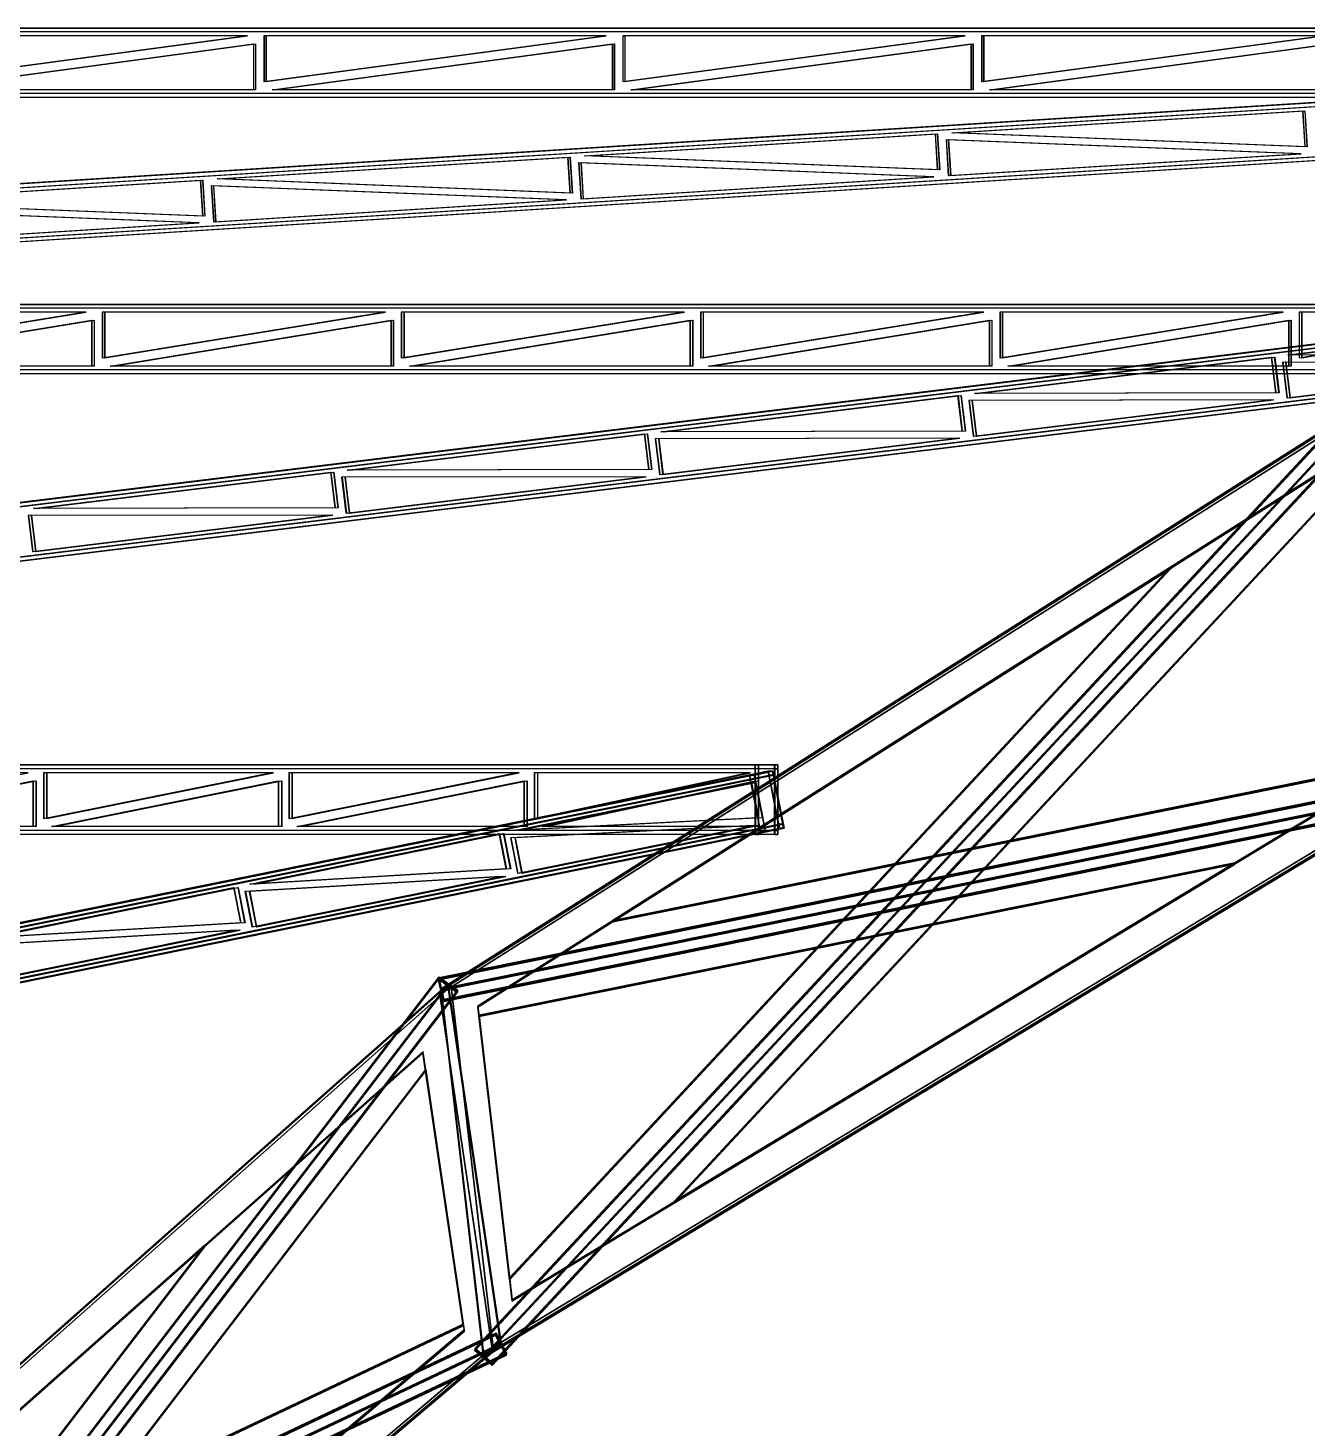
# Model space of a CAD drawing. Header units: millimetres. Extents: x -48000 to 1060615, y -2000 to 333000.
# Drawn here: x -16614 to -9979, y 32441 to 39702 of the extents above; entities that cross this region are included whole.
import ezdxf

# ---------------------------------------------------------------- set-up
doc = ezdxf.new("R2010")
doc.units = ezdxf.units.MM
doc.layers.add('D-STR-STRC', color=7, linetype='Continuous', lineweight=25)

msp = doc.modelspace()

# ---------------------------------------------------------------- linework, layer by layer
at = {"layer": 'D-STR-STRC'}
for points in [[(-27131.1, 38238.6), (-4260.15, 39671.93)], [(-27131.1, 38238.6), (-4260.15, 39671.93)], [(-27129.86, 38218.64), (-4258.9, 39651.97)], [(-27129.86, 38218.64), (-4258.9, 39651.97)], [(-27118.33, 38238.6), (-4247.37, 39671.93)], [(-27118.33, 38238.6), (-4247.37, 39671.93)], [(-27117.08, 38218.64), (-4246.13, 39651.97)], [(-27117.08, 38218.64), (-4246.13, 39651.97)], [(-4250.15, 39702.22), (-26584.55, 39702.22)], [(-4250.15, 39702.22), (-26584.55, 39702.22)], [(-4250.15, 39682.22), (-26584.55, 39682.22)], [(-4250.15, 39682.22), (-26584.55, 39682.22)], [(-4238.74, 39702.22), (-26573.15, 39702.22)], [(-4238.74, 39702.22), (-26573.15, 39702.22)], [(-4238.74, 39682.22), (-26573.15, 39682.22)], [(-4238.74, 39682.22), (-26573.15, 39682.22)], [(-27113.71, 37959.14), (-4242.76, 39392.47)], [(-27113.71, 37959.14), (-4242.76, 39392.47)], [(-27112.47, 37939.18), (-4241.52, 39372.51)], [(-27112.47, 37939.18), (-4241.52, 39372.51)], [(-27100.94, 37959.14), (-4229.99, 39392.47)], [(-27100.94, 37959.14), (-4229.99, 39392.47)], [(-27099.7, 37939.18), (-4228.74, 39372.51)], [(-27099.7, 37939.18), (-4228.74, 39372.51)], [(-4250.15, 39362.22), (-26584.55, 39362.22)], [(-4250.15, 39362.22), (-26584.55, 39362.22)], [(-4238.74, 39362.22), (-26573.15, 39362.22)], [(-4238.74, 39362.22), (-26573.15, 39362.22)], [(-4250.15, 39342.22), (-26584.55, 39342.22)], [(-4250.15, 39342.22), (-26584.55, 39342.22)], [(-4238.74, 39342.22), (-26573.15, 39342.22)], [(-4238.74, 39342.22), (-26573.15, 39342.22)], [(-8495.93, 38268.89), (-27122.44, 38268.89)], [(-8495.93, 38268.89), (-27122.44, 38268.89)], [(-8481.84, 38268.89), (-27108.35, 38268.89)], [(-8481.84, 38268.89), (-27108.35, 38268.89)], [(-28036.6, 35848.91), (-8515.84, 38237.79)], [(-28036.6, 35848.91), (-8515.84, 38237.79)], [(-28034.2, 35829.05), (-8513.45, 38217.94)], [(-28034.2, 35829.05), (-8513.45, 38217.94)], [(-28018.62, 35848.91), (-8497.86, 38237.79)], [(-28018.62, 35848.91), (-8497.86, 38237.79)], [(-28016.22, 35829.05), (-8495.46, 38217.94)], [(-28016.22, 35829.05), (-8495.46, 38217.94)], [(-8495.93, 38248.89), (-27122.44, 38248.89)], [(-8495.93, 38248.89), (-27122.44, 38248.89)], [(-8481.84, 38248.89), (-27108.35, 38248.89)], [(-8481.84, 38248.89), (-27108.35, 38248.89)], [(-28003.07, 35570.95), (-8482.31, 37959.84)], [(-28003.07, 35570.95), (-8482.31, 37959.84)], [(-28000.68, 35551.09), (-8479.92, 37939.98)], [(-28000.68, 35551.09), (-8479.92, 37939.98)], [(-27985.09, 35570.95), (-8464.33, 37959.84)], [(-27985.09, 35570.95), (-8464.33, 37959.84)], [(-27982.7, 35551.09), (-8461.94, 37939.98)], [(-27982.7, 35551.09), (-8461.94, 37939.98)], [(-8495.93, 37928.89), (-27122.44, 37928.89)], [(-8495.93, 37928.89), (-27122.44, 37928.89)], [(-8495.93, 37908.89), (-27122.44, 37908.89)], [(-8495.93, 37908.89), (-27122.44, 37908.89)], [(-8481.84, 37928.89), (-27108.35, 37928.89)], [(-8481.84, 37928.89), (-27108.35, 37928.89)], [(-8481.84, 37908.89), (-27108.35, 37908.89)], [(-8481.84, 37908.89), (-27108.35, 37908.89)], [(-14470.76, 34714.57), (-9628.92, 37779.34)], [(-9628.92, 37779.34), (-14470.76, 34714.57)], [(-14468.55, 34695.53), (-9626.86, 37760.25)], [(-9626.86, 37760.25), (-14468.55, 34695.53)], [(-14295.71, 32842.07), (-9674.76, 37810.91)], [(-9674.17, 37815.52), (-14295.13, 32846.68)], [(-14294.55, 32851.29), (-9673.59, 37820.13)], [(-9673.01, 37824.74), (-14293.96, 32855.9)], [(-14205.8, 32765.09), (-9584.84, 37733.94)], [(-9584.26, 37738.55), (-14205.21, 32769.7)], [(-14204.63, 32774.31), (-9583.68, 37743.16)], [(-9583.09, 37747.77), (-14204.05, 32778.92)], [(-12742.18, 35880), (-28018.49, 35880)], [(-12742.18, 35880), (-28018.49, 35880)], [(-12724.49, 35880), (-28000.8, 35880)], [(-12724.49, 35880), (-28000.8, 35880)], [(-12742.18, 35880), (-12841.7, 35880)], [(-12742.18, 35880), (-12841.7, 35880)], [(-12724.49, 35880), (-12824, 35880)], [(-12724.49, 35880), (-12824, 35880)], [(-29302.91, 32502.65), (-12774.65, 35847.1)], [(-29302.91, 32502.65), (-12774.65, 35847.1)], [(-29299.05, 32483.04), (-12770.79, 35827.49)], [(-29299.05, 32483.04), (-12770.79, 35827.49)], [(-29278.19, 32502.65), (-12749.93, 35847.1)], [(-29278.19, 32502.65), (-12749.93, 35847.1)], [(-29274.33, 32483.04), (-12746.07, 35827.49)], [(-29274.33, 32483.04), (-12746.07, 35827.49)], [(-12742.18, 35860), (-28018.49, 35860)], [(-12742.18, 35860), (-28018.49, 35860)], [(-12724.49, 35860), (-28000.8, 35860)], [(-12724.49, 35860), (-28000.8, 35860)], [(-14482.84, 34777.72), (-9420.12, 35797.79)], [(-12871.37, 35827.53), (-12774.65, 35847.1)], [(-12871.37, 35827.53), (-12774.65, 35847.1)], [(-12846.66, 35827.53), (-12749.93, 35847.1)], [(-12846.66, 35827.53), (-12749.93, 35847.1)], [(-9421.88, 35783.96), (-14484.59, 34763.89)], [(-14484.01, 34768.5), (-9421.29, 35788.57)], [(-9420.71, 35793.18), (-14483.42, 34773.11)], [(-14252.09, 32829.53), (-9410.11, 35753.73)], [(-9410.11, 35753.73), (-14252.09, 32829.53)], [(-14249.88, 32810.49), (-9408.05, 35734.64)], [(-9408.05, 35734.64), (-14249.88, 32810.49)], [(-9395.97, 35671.49), (-14458.68, 34651.42)], [(-14458.1, 34656.03), (-9395.38, 35676.1)], [(-9394.8, 35680.71), (-14457.51, 34660.64)], [(-14456.93, 34665.25), (-9394.21, 35685.32)], [(-29248.85, 32228.07), (-12720.59, 35572.51)], [(-29248.85, 32228.07), (-12720.59, 35572.51)], [(-29244.99, 32208.46), (-12716.73, 35552.9)], [(-29244.99, 32208.46), (-12716.73, 35552.9)], [(-29224.14, 32228.07), (-12695.88, 35572.51)], [(-29224.14, 32228.07), (-12695.88, 35572.51)], [(-29220.28, 32208.46), (-12692.02, 35552.9)], [(-29220.28, 32208.46), (-12692.02, 35552.9)], [(-12742.18, 35540), (-28018.49, 35540)], [(-12742.18, 35540), (-28018.49, 35540)], [(-12742.18, 35520), (-28018.49, 35520)], [(-12742.18, 35520), (-28018.49, 35520)], [(-12724.49, 35540), (-28000.8, 35540)], [(-12724.49, 35540), (-28000.8, 35540)], [(-12724.49, 35520), (-28000.8, 35520)], [(-12724.49, 35520), (-28000.8, 35520)], [(-12742.18, 35520), (-12841.7, 35520)], [(-12742.18, 35520), (-12841.7, 35520)], [(-12724.49, 35520), (-12824, 35520)], [(-12724.49, 35520), (-12824, 35520)], [(-12813.46, 35533.33), (-12716.73, 35552.9)], [(-12813.46, 35533.33), (-12716.73, 35552.9)], [(-12788.75, 35533.33), (-12692.02, 35552.9)], [(-12788.75, 35533.33), (-12692.02, 35552.9)], [(-14482.29, 34781.85), (-19041.17, 28830.64)], [(-19268.67, 30456.71), (-14434.93, 34740.39)], [(-14434.93, 34740.39), (-19268.67, 30456.71)], [(-19265.56, 30437.82), (-14432.14, 34721.45)], [(-14432.14, 34721.45), (-19265.56, 30437.82)], [(-19043.55, 28816.28), (-14484.67, 34767.48)], [(-14483.88, 34772.27), (-19042.76, 28821.07)], [(-19041.97, 28825.85), (-14483.09, 34777.06)], [(-18944.86, 28757.3), (-14385.98, 34708.51)], [(-14385.19, 34713.3), (-18944.07, 28762.09)], [(-14478.89, 34700.7), (-14434.84, 34739.74)], [(-14434.84, 34739.74), (-14478.89, 34700.7)], [(-14478.86, 34700.48), (-14434.8, 34739.53)], [(-14434.8, 34739.53), (-14478.86, 34700.48)], [(-14470.68, 34713.92), (-14420.56, 34745.64)], [(-14420.56, 34745.64), (-14470.68, 34713.92)], [(-14470.66, 34713.7), (-14420.53, 34745.43)], [(-14420.53, 34745.43), (-14470.66, 34713.7)], [(-18946.45, 28747.73), (-14387.57, 34698.93)], [(-14386.78, 34703.72), (-18945.66, 28752.51)], [(-14188.54, 32920.17), (-19297.15, 30500.9)], [(-19296.35, 30505.69), (-14187.75, 32924.96)], [(-14186.95, 32929.75), (-19295.56, 30510.48)], [(-19294.77, 30515.27), (-14186.16, 32934.54)], [(-18996.93, 28808.08), (-14162.86, 32894.92)], [(-14162.86, 32894.92), (-18996.93, 28808.08)], [(-19241.79, 30402.95), (-14133.18, 32822.22)], [(-14132.39, 32827.01), (-19241, 30407.74)], [(-19240.2, 30412.53), (-14131.6, 32831.79)], [(-18993.81, 28789.18), (-14160.07, 32875.98)], [(-14160.07, 32875.98), (-18993.81, 28789.18)], [(-14249.98, 32811.37), (-14199.86, 32841.64)], [(-14199.86, 32841.64), (-14249.98, 32811.37)], [(-14249.96, 32811.15), (-14199.83, 32841.42)], [(-14199.83, 32841.42), (-14249.96, 32811.15)], [(-14204.25, 32839.6), (-14160.19, 32876.85)], [(-14160.19, 32876.85), (-14204.25, 32839.6)], [(-14204.22, 32839.38), (-14160.16, 32876.63)], [(-14160.16, 32876.63), (-14204.22, 32839.38)], [(-14133.97, 32817.43), (-19242.58, 30398.16)]]:
    msp.add_lwpolyline(points, dxfattribs=at)
for points in [[(-27131.1, 38238.6), (-27112.47, 37939.18), (-4241.52, 39372.51), (-4260.15, 39671.93)], [(-27131.1, 38238.6), (-27112.47, 37939.18), (-4241.52, 39372.51), (-4260.15, 39671.93)], [(-27129.74, 38238.6), (-27111.11, 37939.18), (-4240.15, 39372.51), (-4258.78, 39671.93)], [(-27129.74, 38238.6), (-27111.11, 37939.18), (-4240.15, 39372.51), (-4258.78, 39671.93)], [(-27119.69, 38238.6), (-27101.06, 37939.18), (-4230.11, 39372.51), (-4248.73, 39671.93)], [(-27119.69, 38238.6), (-27101.06, 37939.18), (-4230.11, 39372.51), (-4248.73, 39671.93)], [(-27118.33, 38238.6), (-27099.7, 37939.18), (-4228.74, 39372.51), (-4247.37, 39671.93)], [(-27118.33, 38238.6), (-27099.7, 37939.18), (-4228.74, 39372.51), (-4247.37, 39671.93)], [(-4250.15, 39702.22), (-4250.15, 39342.22), (-26584.55, 39342.22), (-26584.55, 39702.22)], [(-4250.15, 39702.22), (-4250.15, 39342.22), (-26584.55, 39342.22), (-26584.55, 39702.22)], [(-4249.13, 39702.22), (-4249.13, 39342.22), (-26583.54, 39342.22), (-26583.54, 39702.22)], [(-4249.13, 39702.22), (-4249.13, 39342.22), (-26583.54, 39342.22), (-26583.54, 39702.22)], [(-4239.76, 39702.22), (-4239.76, 39342.22), (-26574.16, 39342.22), (-26574.16, 39702.22)], [(-4239.76, 39702.22), (-4239.76, 39342.22), (-26574.16, 39342.22), (-26574.16, 39702.22)], [(-4238.74, 39702.22), (-4238.74, 39342.22), (-26573.15, 39342.22), (-26573.15, 39702.22)], [(-4238.74, 39702.22), (-4238.74, 39342.22), (-26573.15, 39342.22), (-26573.15, 39702.22)], [(-15486.71, 39662.22), (-17251.11, 39662.22), (-17251.11, 39424.22)], [(-15486.71, 39662.22), (-17251.11, 39662.22), (-17251.11, 39424.22)], [(-15485.7, 39662.22), (-17250.09, 39662.22), (-17250.09, 39424.22)], [(-15485.7, 39662.22), (-17250.09, 39662.22), (-17250.09, 39424.22)], [(-15476.32, 39662.22), (-17240.71, 39662.22), (-17240.71, 39424.22)], [(-15476.32, 39662.22), (-17240.71, 39662.22), (-17240.71, 39424.22)], [(-15475.3, 39662.22), (-17239.7, 39662.22), (-17239.7, 39424.22)], [(-15475.3, 39662.22), (-17239.7, 39662.22), (-17239.7, 39424.22)], [(-13625.51, 39662.22), (-15389.91, 39662.22), (-15389.91, 39424.22)], [(-13625.51, 39662.22), (-15389.91, 39662.22), (-15389.91, 39424.22)], [(-13624.5, 39662.22), (-15388.89, 39662.22), (-15388.89, 39424.22)], [(-13624.5, 39662.22), (-15388.89, 39662.22), (-15388.89, 39424.22)], [(-13615.12, 39662.22), (-15379.51, 39662.22), (-15379.51, 39424.22)], [(-13615.12, 39662.22), (-15379.51, 39662.22), (-15379.51, 39424.22)], [(-13614.1, 39662.22), (-15378.5, 39662.22), (-15378.5, 39424.22)], [(-13614.1, 39662.22), (-15378.5, 39662.22), (-15378.5, 39424.22)], [(-11764.31, 39662.22), (-13528.7, 39662.22), (-13528.7, 39424.22)], [(-11764.31, 39662.22), (-13528.7, 39662.22), (-13528.7, 39424.22)], [(-11763.3, 39662.22), (-13527.69, 39662.22), (-13527.69, 39424.22)], [(-11763.3, 39662.22), (-13527.69, 39662.22), (-13527.69, 39424.22)], [(-11753.92, 39662.22), (-13518.31, 39662.22), (-13518.31, 39424.22)], [(-11753.92, 39662.22), (-13518.31, 39662.22), (-13518.31, 39424.22)], [(-11752.9, 39662.22), (-13517.3, 39662.22), (-13517.3, 39424.22)], [(-11752.9, 39662.22), (-13517.3, 39662.22), (-13517.3, 39424.22)], [(-9903.11, 39662.22), (-11667.5, 39662.22), (-11667.5, 39424.22)], [(-9903.11, 39662.22), (-11667.5, 39662.22), (-11667.5, 39424.22)], [(-9902.1, 39662.22), (-11666.49, 39662.22), (-11666.49, 39424.22)], [(-9902.1, 39662.22), (-11666.49, 39662.22), (-11666.49, 39424.22)], [(-9892.72, 39662.22), (-11657.11, 39662.22), (-11657.11, 39424.22)], [(-9892.72, 39662.22), (-11657.11, 39662.22), (-11657.11, 39424.22)], [(-9891.7, 39662.22), (-11656.1, 39662.22), (-11656.1, 39424.22)], [(-9891.7, 39662.22), (-11656.1, 39662.22), (-11656.1, 39424.22)], [(-15444.79, 39620.22), (-15444.79, 39382.22), (-17209.19, 39382.22)], [(-15444.79, 39620.22), (-15444.79, 39382.22), (-17209.19, 39382.22)], [(-15443.78, 39620.22), (-15443.78, 39382.22), (-17208.18, 39382.22)], [(-15443.78, 39620.22), (-15443.78, 39382.22), (-17208.18, 39382.22)], [(-15434.4, 39620.22), (-15434.4, 39382.22), (-17198.8, 39382.22)], [(-15434.4, 39620.22), (-15434.4, 39382.22), (-17198.8, 39382.22)], [(-15433.39, 39620.22), (-15433.39, 39382.22), (-17197.78, 39382.22)], [(-15433.39, 39620.22), (-15433.39, 39382.22), (-17197.78, 39382.22)], [(-13583.59, 39620.22), (-13583.59, 39382.22), (-15347.99, 39382.22)], [(-13583.59, 39620.22), (-13583.59, 39382.22), (-15347.99, 39382.22)], [(-13582.58, 39620.22), (-13582.58, 39382.22), (-15346.98, 39382.22)], [(-13582.58, 39620.22), (-13582.58, 39382.22), (-15346.98, 39382.22)], [(-13573.2, 39620.22), (-13573.2, 39382.22), (-15337.6, 39382.22)], [(-13573.2, 39620.22), (-13573.2, 39382.22), (-15337.6, 39382.22)], [(-13572.19, 39620.22), (-13572.19, 39382.22), (-15336.58, 39382.22)], [(-13572.19, 39620.22), (-13572.19, 39382.22), (-15336.58, 39382.22)], [(-11722.39, 39620.22), (-11722.39, 39382.22), (-13486.79, 39382.22)], [(-11722.39, 39620.22), (-11722.39, 39382.22), (-13486.79, 39382.22)], [(-11721.38, 39620.22), (-11721.38, 39382.22), (-13485.78, 39382.22)], [(-11721.38, 39620.22), (-11721.38, 39382.22), (-13485.78, 39382.22)], [(-11712, 39620.22), (-11712, 39382.22), (-13476.4, 39382.22)], [(-11712, 39620.22), (-11712, 39382.22), (-13476.4, 39382.22)], [(-11710.99, 39620.22), (-11710.99, 39382.22), (-13475.38, 39382.22)], [(-11710.99, 39620.22), (-11710.99, 39382.22), (-13475.38, 39382.22)], [(-9861.19, 39620.22), (-9861.19, 39382.22), (-11625.59, 39382.22)], [(-9861.19, 39620.22), (-9861.19, 39382.22), (-11625.59, 39382.22)], [(-9860.18, 39620.22), (-9860.18, 39382.22), (-11624.58, 39382.22)], [(-9860.18, 39620.22), (-9860.18, 39382.22), (-11624.58, 39382.22)], [(-9850.8, 39620.22), (-9850.8, 39382.22), (-11615.2, 39382.22)], [(-9850.8, 39620.22), (-9850.8, 39382.22), (-11615.2, 39382.22)], [(-9849.79, 39620.22), (-9849.79, 39382.22), (-11614.18, 39382.22)], [(-9849.79, 39620.22), (-9849.79, 39382.22), (-11614.18, 39382.22)], [(-11821.15, 39158), (-10002.75, 39271.96), (-9991.14, 39085.32)], [(-11821.15, 39158), (-10002.75, 39271.96), (-9991.14, 39085.32)], [(-11819.79, 39158), (-10001.38, 39271.96), (-9989.77, 39085.32)], [(-11819.79, 39158), (-10001.38, 39271.96), (-9989.77, 39085.32)], [(-11809.74, 39158), (-9991.34, 39271.96), (-9979.72, 39085.32)], [(-11809.74, 39158), (-9991.34, 39271.96), (-9979.72, 39085.32)], [(-11808.38, 39158), (-9989.97, 39271.96), (-9978.36, 39085.32)], [(-11808.38, 39158), (-9989.97, 39271.96), (-9978.36, 39085.32)], [(-13727.06, 39038.56), (-11908.66, 39152.52), (-11897.05, 38965.88)], [(-13727.06, 39038.56), (-11908.66, 39152.52), (-11897.05, 38965.88)], [(-13725.7, 39038.56), (-11907.3, 39152.52), (-11895.69, 38965.88)], [(-13725.7, 39038.56), (-11907.3, 39152.52), (-11895.69, 38965.88)], [(-13715.65, 39038.56), (-11897.25, 39152.52), (-11885.64, 38965.88)], [(-13715.65, 39038.56), (-11897.25, 39152.52), (-11885.64, 38965.88)], [(-13714.29, 39038.56), (-11895.89, 39152.52), (-11884.27, 38965.88)], [(-13714.29, 39038.56), (-11895.89, 39152.52), (-11884.27, 38965.88)], [(-11851.92, 39123.01), (-11840.31, 38936.37), (-10021.9, 39050.33)], [(-11851.92, 39123.01), (-11840.31, 38936.37), (-10021.9, 39050.33)], [(-11850.55, 39123.01), (-11838.94, 38936.37), (-10020.54, 39050.33)], [(-11850.55, 39123.01), (-11838.94, 38936.37), (-10020.54, 39050.33)], [(-11840.51, 39123.01), (-11828.89, 38936.37), (-10010.49, 39050.33)], [(-11840.51, 39123.01), (-11828.89, 38936.37), (-10010.49, 39050.33)], [(-11839.14, 39123.01), (-11827.53, 38936.37), (-10009.13, 39050.33)], [(-11839.14, 39123.01), (-11827.53, 38936.37), (-10009.13, 39050.33)], [(-15632.98, 38919.11), (-13814.57, 39033.07), (-13802.96, 38846.44)], [(-15632.98, 38919.11), (-13814.57, 39033.07), (-13802.96, 38846.44)], [(-15631.61, 38919.11), (-13813.21, 39033.07), (-13801.6, 38846.44)], [(-15631.61, 38919.11), (-13813.21, 39033.07), (-13801.6, 38846.44)], [(-15621.56, 38919.11), (-13803.16, 39033.07), (-13791.55, 38846.44)], [(-15621.56, 38919.11), (-13803.16, 39033.07), (-13791.55, 38846.44)], [(-15620.2, 38919.11), (-13801.8, 39033.07), (-13790.19, 38846.44)], [(-15620.2, 38919.11), (-13801.8, 39033.07), (-13790.19, 38846.44)], [(-13757.83, 39003.56), (-13746.22, 38816.93), (-11927.82, 38930.89)], [(-13757.83, 39003.56), (-13746.22, 38816.93), (-11927.82, 38930.89)], [(-13756.47, 39003.56), (-13744.86, 38816.93), (-11926.45, 38930.89)], [(-13756.47, 39003.56), (-13744.86, 38816.93), (-11926.45, 38930.89)], [(-13746.42, 39003.56), (-13734.81, 38816.93), (-11916.4, 38930.89)], [(-13746.42, 39003.56), (-13734.81, 38816.93), (-11916.4, 38930.89)], [(-13745.06, 39003.56), (-13733.44, 38816.93), (-11915.04, 38930.89)], [(-13745.06, 39003.56), (-13733.44, 38816.93), (-11915.04, 38930.89)], [(-17538.89, 38799.67), (-15720.49, 38913.63), (-15708.87, 38726.99)], [(-17538.89, 38799.67), (-15720.49, 38913.63), (-15708.87, 38726.99)], [(-17537.53, 38799.67), (-15719.12, 38913.63), (-15707.51, 38726.99)], [(-17537.53, 38799.67), (-15719.12, 38913.63), (-15707.51, 38726.99)], [(-17527.48, 38799.67), (-15709.07, 38913.63), (-15697.46, 38726.99)], [(-17527.48, 38799.67), (-15709.07, 38913.63), (-15697.46, 38726.99)], [(-17526.12, 38799.67), (-15707.71, 38913.63), (-15696.1, 38726.99)], [(-17526.12, 38799.67), (-15707.71, 38913.63), (-15696.1, 38726.99)], [(-15663.74, 38884.12), (-15652.13, 38697.48), (-13833.73, 38811.44)], [(-15663.74, 38884.12), (-15652.13, 38697.48), (-13833.73, 38811.44)], [(-15662.38, 38884.12), (-15650.77, 38697.48), (-13832.37, 38811.44)], [(-15662.38, 38884.12), (-15650.77, 38697.48), (-13832.37, 38811.44)], [(-15652.33, 38884.12), (-15640.72, 38697.48), (-13822.32, 38811.44)], [(-15652.33, 38884.12), (-15640.72, 38697.48), (-13822.32, 38811.44)], [(-15650.97, 38884.12), (-15639.36, 38697.48), (-13820.95, 38811.44)], [(-15650.97, 38884.12), (-15639.36, 38697.48), (-13820.95, 38811.44)], [(-17569.66, 38764.68), (-17558.04, 38578.04), (-15739.64, 38692)], [(-17569.66, 38764.68), (-17558.04, 38578.04), (-15739.64, 38692)], [(-17568.29, 38764.68), (-17556.68, 38578.04), (-15738.28, 38692)], [(-17568.29, 38764.68), (-17556.68, 38578.04), (-15738.28, 38692)], [(-17558.24, 38764.68), (-17546.63, 38578.04), (-15728.23, 38692)], [(-17558.24, 38764.68), (-17546.63, 38578.04), (-15728.23, 38692)], [(-17556.88, 38764.68), (-17545.27, 38578.04), (-15726.87, 38692)], [(-17556.88, 38764.68), (-17545.27, 38578.04), (-15726.87, 38692)], [(-8495.93, 38268.89), (-8495.93, 37908.89), (-27122.44, 37908.89), (-27122.44, 38268.89)], [(-8495.93, 38268.89), (-8495.93, 37908.89), (-27122.44, 37908.89), (-27122.44, 38268.89)], [(-8494.68, 38268.89), (-8494.68, 37908.89), (-27121.19, 37908.89), (-27121.19, 38268.89)], [(-8494.68, 38268.89), (-8494.68, 37908.89), (-27121.19, 37908.89), (-27121.19, 38268.89)], [(-8483.1, 38268.89), (-8483.1, 37908.89), (-27109.61, 37908.89), (-27109.61, 38268.89)], [(-8483.1, 38268.89), (-8483.1, 37908.89), (-27109.61, 37908.89), (-27109.61, 38268.89)], [(-8481.84, 38268.89), (-8481.84, 37908.89), (-27108.35, 37908.89), (-27108.35, 38268.89)], [(-8481.84, 38268.89), (-8481.84, 37908.89), (-27108.35, 37908.89), (-27108.35, 38268.89)], [(-28036.6, 35848.91), (-28000.68, 35551.09), (-8479.92, 37939.98), (-8515.84, 38237.79)], [(-28036.6, 35848.91), (-28000.68, 35551.09), (-8479.92, 37939.98), (-8515.84, 38237.79)], [(-28034.68, 35848.91), (-27998.76, 35551.09), (-8478, 37939.98), (-8513.92, 38237.79)], [(-28034.68, 35848.91), (-27998.76, 35551.09), (-8478, 37939.98), (-8513.92, 38237.79)], [(-28020.53, 35848.91), (-27984.61, 35551.09), (-8463.86, 37939.98), (-8499.78, 38237.79)], [(-28020.53, 35848.91), (-27984.61, 35551.09), (-8463.86, 37939.98), (-8499.78, 38237.79)], [(-28018.62, 35848.91), (-27982.7, 35551.09), (-8461.94, 37939.98), (-8497.86, 38237.79)], [(-28018.62, 35848.91), (-27982.7, 35551.09), (-8461.94, 37939.98), (-8497.86, 38237.79)], [(-16326.27, 38228.89), (-17781.77, 38228.89), (-17781.77, 37990.89)], [(-16326.27, 38228.89), (-17781.77, 38228.89), (-17781.77, 37990.89)], [(-16325.01, 38228.89), (-17780.52, 38228.89), (-17780.52, 37990.89)], [(-16325.01, 38228.89), (-17780.52, 38228.89), (-17780.52, 37990.89)], [(-16313.43, 38228.89), (-17768.93, 38228.89), (-17768.93, 37990.89)], [(-16313.43, 38228.89), (-17768.93, 38228.89), (-17768.93, 37990.89)], [(-16312.18, 38228.89), (-17767.68, 38228.89), (-17767.68, 37990.89)], [(-16312.18, 38228.89), (-17767.68, 38228.89), (-17767.68, 37990.89)], [(-14774.06, 38228.89), (-16229.56, 38228.89), (-16229.56, 37990.89)], [(-14774.06, 38228.89), (-16229.56, 38228.89), (-16229.56, 37990.89)], [(-14772.81, 38228.89), (-16228.31, 38228.89), (-16228.31, 37990.89)], [(-14772.81, 38228.89), (-16228.31, 38228.89), (-16228.31, 37990.89)], [(-14761.22, 38228.89), (-16216.73, 38228.89), (-16216.73, 37990.89)], [(-14761.22, 38228.89), (-16216.73, 38228.89), (-16216.73, 37990.89)], [(-14759.97, 38228.89), (-16215.47, 38228.89), (-16215.47, 37990.89)], [(-14759.97, 38228.89), (-16215.47, 38228.89), (-16215.47, 37990.89)], [(-13221.85, 38228.89), (-14677.36, 38228.89), (-14677.36, 37990.89)], [(-13221.85, 38228.89), (-14677.36, 38228.89), (-14677.36, 37990.89)], [(-13220.6, 38228.89), (-14676.1, 38228.89), (-14676.1, 37990.89)], [(-13220.6, 38228.89), (-14676.1, 38228.89), (-14676.1, 37990.89)], [(-13209.01, 38228.89), (-14664.52, 38228.89), (-14664.52, 37990.89)], [(-13209.01, 38228.89), (-14664.52, 38228.89), (-14664.52, 37990.89)], [(-13207.76, 38228.89), (-14663.26, 38228.89), (-14663.26, 37990.89)], [(-13207.76, 38228.89), (-14663.26, 38228.89), (-14663.26, 37990.89)], [(-11669.64, 38228.89), (-13125.15, 38228.89), (-13125.15, 37990.89)], [(-11669.64, 38228.89), (-13125.15, 38228.89), (-13125.15, 37990.89)], [(-11668.39, 38228.89), (-13123.89, 38228.89), (-13123.89, 37990.89)], [(-11668.39, 38228.89), (-13123.89, 38228.89), (-13123.89, 37990.89)], [(-11656.8, 38228.89), (-13112.31, 38228.89), (-13112.31, 37990.89)], [(-11656.8, 38228.89), (-13112.31, 38228.89), (-13112.31, 37990.89)], [(-11655.55, 38228.89), (-13111.05, 38228.89), (-13111.05, 37990.89)], [(-11655.55, 38228.89), (-13111.05, 38228.89), (-13111.05, 37990.89)], [(-10117.43, 38228.89), (-11572.94, 38228.89), (-11572.94, 37990.89)], [(-10117.43, 38228.89), (-11572.94, 38228.89), (-11572.94, 37990.89)], [(-10116.18, 38228.89), (-11571.68, 38228.89), (-11571.68, 37990.89)], [(-10116.18, 38228.89), (-11571.68, 38228.89), (-11571.68, 37990.89)], [(-10104.59, 38228.89), (-11560.1, 38228.89), (-11560.1, 37990.89)], [(-10104.59, 38228.89), (-11560.1, 38228.89), (-11560.1, 37990.89)], [(-10103.34, 38228.89), (-11558.85, 38228.89), (-11558.85, 37990.89)], [(-10103.34, 38228.89), (-11558.85, 38228.89), (-11558.85, 37990.89)], [(-8637.5, 38228.89), (-10020.73, 38228.89), (-10020.73, 37990.89)], [(-8637.5, 38228.89), (-10020.73, 38228.89), (-10020.73, 37990.89)], [(-8636.25, 38228.89), (-10019.48, 38228.89), (-10019.48, 37990.89)], [(-8636.25, 38228.89), (-10019.48, 38228.89), (-10019.48, 37990.89)], [(-8624.66, 38228.89), (-10007.89, 38228.89), (-10007.89, 37990.89)], [(-8624.66, 38228.89), (-10007.89, 38228.89), (-10007.89, 37990.89)], [(-8623.41, 38228.89), (-10006.64, 38228.89), (-10006.64, 37990.89)], [(-8623.41, 38228.89), (-10006.64, 38228.89), (-10006.64, 37990.89)], [(-16284.4, 38186.89), (-16284.4, 37948.89), (-17739.9, 37948.89)], [(-16284.4, 38186.89), (-16284.4, 37948.89), (-17739.9, 37948.89)], [(-16283.14, 38186.89), (-16283.14, 37948.89), (-17738.65, 37948.89)], [(-16283.14, 38186.89), (-16283.14, 37948.89), (-17738.65, 37948.89)], [(-16271.56, 38186.89), (-16271.56, 37948.89), (-17727.06, 37948.89)], [(-16271.56, 38186.89), (-16271.56, 37948.89), (-17727.06, 37948.89)], [(-16270.3, 38186.89), (-16270.3, 37948.89), (-17725.81, 37948.89)], [(-16270.3, 38186.89), (-16270.3, 37948.89), (-17725.81, 37948.89)], [(-14732.19, 38186.89), (-14732.19, 37948.89), (-16187.69, 37948.89)], [(-14732.19, 38186.89), (-14732.19, 37948.89), (-16187.69, 37948.89)], [(-14730.93, 38186.89), (-14730.93, 37948.89), (-16186.44, 37948.89)], [(-14730.93, 38186.89), (-14730.93, 37948.89), (-16186.44, 37948.89)], [(-14719.35, 38186.89), (-14719.35, 37948.89), (-16174.85, 37948.89)], [(-14719.35, 38186.89), (-14719.35, 37948.89), (-16174.85, 37948.89)], [(-14718.1, 38186.89), (-14718.1, 37948.89), (-16173.6, 37948.89)], [(-14718.1, 38186.89), (-14718.1, 37948.89), (-16173.6, 37948.89)], [(-13179.98, 38186.89), (-13179.98, 37948.89), (-14635.48, 37948.89)], [(-13179.98, 38186.89), (-13179.98, 37948.89), (-14635.48, 37948.89)], [(-13178.73, 38186.89), (-13178.73, 37948.89), (-14634.23, 37948.89)], [(-13178.73, 38186.89), (-13178.73, 37948.89), (-14634.23, 37948.89)], [(-13167.14, 38186.89), (-13167.14, 37948.89), (-14622.65, 37948.89)], [(-13167.14, 38186.89), (-13167.14, 37948.89), (-14622.65, 37948.89)], [(-13165.89, 38186.89), (-13165.89, 37948.89), (-14621.39, 37948.89)], [(-13165.89, 38186.89), (-13165.89, 37948.89), (-14621.39, 37948.89)], [(-11627.77, 38186.89), (-11627.77, 37948.89), (-13083.28, 37948.89)], [(-11627.77, 38186.89), (-11627.77, 37948.89), (-13083.28, 37948.89)], [(-11626.52, 38186.89), (-11626.52, 37948.89), (-13082.02, 37948.89)], [(-11626.52, 38186.89), (-11626.52, 37948.89), (-13082.02, 37948.89)], [(-11614.93, 38186.89), (-11614.93, 37948.89), (-13070.44, 37948.89)], [(-11614.93, 38186.89), (-11614.93, 37948.89), (-13070.44, 37948.89)], [(-11613.68, 38186.89), (-11613.68, 37948.89), (-13069.18, 37948.89)], [(-11613.68, 38186.89), (-11613.68, 37948.89), (-13069.18, 37948.89)], [(-10075.56, 38186.89), (-10075.56, 37948.89), (-11531.07, 37948.89)], [(-10075.56, 38186.89), (-10075.56, 37948.89), (-11531.07, 37948.89)], [(-10074.31, 38186.89), (-10074.31, 37948.89), (-11529.81, 37948.89)], [(-10074.31, 38186.89), (-10074.31, 37948.89), (-11529.81, 37948.89)], [(-10062.72, 38186.89), (-10062.72, 37948.89), (-11518.23, 37948.89)], [(-10062.72, 38186.89), (-10062.72, 37948.89), (-11518.23, 37948.89)], [(-10061.47, 38186.89), (-10061.47, 37948.89), (-11516.97, 37948.89)], [(-10061.47, 38186.89), (-10061.47, 37948.89), (-11516.97, 37948.89)], [(-10078.15, 38006.31), (-8609.6, 38186.03), (-8587.21, 38000.39)], [(-10078.15, 38006.31), (-8609.6, 38186.03), (-8587.21, 38000.39)], [(-10076.24, 38006.31), (-8607.69, 38186.03), (-8585.3, 38000.39)], [(-10076.24, 38006.31), (-8607.69, 38186.03), (-8585.3, 38000.39)], [(-10062.09, 38006.31), (-8593.54, 38186.03), (-8571.15, 38000.39)], [(-10062.09, 38006.31), (-8593.54, 38186.03), (-8571.15, 38000.39)], [(-10060.17, 38006.31), (-8591.62, 38186.03), (-8569.23, 38000.39)], [(-10060.17, 38006.31), (-8591.62, 38186.03), (-8569.23, 38000.39)], [(-11704.88, 37807.23), (-10164.88, 37995.7), (-10142.49, 37810.06)], [(-11704.88, 37807.23), (-10164.88, 37995.7), (-10142.49, 37810.06)], [(-11702.97, 37807.23), (-10162.96, 37995.7), (-10140.57, 37810.06)], [(-11702.97, 37807.23), (-10162.96, 37995.7), (-10140.57, 37810.06)], [(-11688.82, 37807.23), (-10148.82, 37995.7), (-10126.43, 37810.06)], [(-11688.82, 37807.23), (-10148.82, 37995.7), (-10126.43, 37810.06)], [(-11686.9, 37807.23), (-10146.9, 37995.7), (-10124.51, 37810.06)], [(-11686.9, 37807.23), (-10146.9, 37995.7), (-10124.51, 37810.06)], [(-10106.73, 37969.57), (-10084.34, 37783.93), (-8615.79, 37963.65)], [(-10106.73, 37969.57), (-10084.34, 37783.93), (-8615.79, 37963.65)], [(-10104.81, 37969.57), (-10082.42, 37783.93), (-8613.87, 37963.65)], [(-10104.81, 37969.57), (-10082.42, 37783.93), (-8613.87, 37963.65)], [(-10090.66, 37969.57), (-10068.27, 37783.93), (-8599.72, 37963.65)], [(-10090.66, 37969.57), (-10068.27, 37783.93), (-8599.72, 37963.65)], [(-10088.75, 37969.57), (-10066.35, 37783.93), (-8597.8, 37963.65)], [(-10088.75, 37969.57), (-10066.35, 37783.93), (-8597.8, 37963.65)], [(-9408.64, 35730.07), (-9629.52, 37774.78), (-14471.35, 34710)], [(-14250.42, 32805.84), (-14471.29, 34709.92), (-9629.46, 37774.69)], [(-14470.76, 34714.57), (-9408.05, 35734.64), (-9628.92, 37779.34)], [(-14249.88, 32810.49), (-14470.76, 34714.57), (-9628.92, 37779.34)], [(-9628.92, 37779.34), (-14249.88, 32810.49), (-14470.76, 34714.57)], [(-9408.05, 35734.64), (-9628.92, 37779.34), (-14470.76, 34714.57)], [(-9628.39, 37783.99), (-14249.34, 32815.14), (-14470.22, 34719.22)], [(-14470.16, 34719.14), (-9407.45, 35739.21), (-9628.33, 37783.91)], [(-14250.51, 32805.92), (-9629.56, 37774.77), (-9408.68, 35730.07)], [(-14249.88, 32810.49), (-9628.92, 37779.34), (-9408.05, 35734.64)], [(-9628.92, 37779.34), (-9408.05, 35734.64), (-14249.88, 32810.49)], [(-9628.29, 37783.91), (-9407.42, 35739.21), (-14249.25, 32815.06)], [(-13331.61, 37608.16), (-11791.61, 37796.62), (-11769.22, 37610.99)], [(-13331.61, 37608.16), (-11791.61, 37796.62), (-11769.22, 37610.99)], [(-13329.7, 37608.16), (-11789.69, 37796.62), (-11767.3, 37610.99)], [(-13329.7, 37608.16), (-11789.69, 37796.62), (-11767.3, 37610.99)], [(-13315.55, 37608.16), (-11775.55, 37796.62), (-11753.16, 37610.99)], [(-13315.55, 37608.16), (-11775.55, 37796.62), (-11753.16, 37610.99)], [(-13313.63, 37608.16), (-11773.63, 37796.62), (-11751.24, 37610.99)], [(-13313.63, 37608.16), (-11773.63, 37796.62), (-11751.24, 37610.99)], [(-11733.46, 37770.5), (-11711.07, 37584.86), (-10171.06, 37773.32)], [(-11733.46, 37770.5), (-11711.07, 37584.86), (-10171.06, 37773.32)], [(-11731.54, 37770.5), (-11709.15, 37584.86), (-10169.15, 37773.32)], [(-11731.54, 37770.5), (-11709.15, 37584.86), (-10169.15, 37773.32)], [(-11717.39, 37770.5), (-11695, 37584.86), (-10155, 37773.32)], [(-11717.39, 37770.5), (-11695, 37584.86), (-10155, 37773.32)], [(-11715.48, 37770.5), (-11693.08, 37584.86), (-10153.08, 37773.32)], [(-11715.48, 37770.5), (-11693.08, 37584.86), (-10153.08, 37773.32)], [(-14958.34, 37409.09), (-13418.34, 37597.55), (-13395.95, 37411.91)], [(-14958.34, 37409.09), (-13418.34, 37597.55), (-13395.95, 37411.91)], [(-14956.43, 37409.09), (-13416.42, 37597.55), (-13394.03, 37411.91)], [(-14956.43, 37409.09), (-13416.42, 37597.55), (-13394.03, 37411.91)], [(-14942.28, 37409.09), (-13402.28, 37597.55), (-13379.89, 37411.91)], [(-14942.28, 37409.09), (-13402.28, 37597.55), (-13379.89, 37411.91)], [(-14940.36, 37409.09), (-13400.36, 37597.55), (-13377.97, 37411.91)], [(-14940.36, 37409.09), (-13400.36, 37597.55), (-13377.97, 37411.91)], [(-13360.19, 37571.42), (-13337.8, 37385.79), (-11797.79, 37574.25)], [(-13360.19, 37571.42), (-13337.8, 37385.79), (-11797.79, 37574.25)], [(-13358.27, 37571.42), (-13335.88, 37385.79), (-11795.88, 37574.25)], [(-13358.27, 37571.42), (-13335.88, 37385.79), (-11795.88, 37574.25)], [(-13344.12, 37571.42), (-13321.73, 37385.79), (-11781.73, 37574.25)], [(-13344.12, 37571.42), (-13321.73, 37385.79), (-11781.73, 37574.25)], [(-13342.21, 37571.42), (-13319.81, 37385.79), (-11779.81, 37574.25)], [(-13342.21, 37571.42), (-13319.81, 37385.79), (-11779.81, 37574.25)], [(-9604.11, 35867.37), (-9777.59, 37473.3), (-13580.43, 35066.19)], [(-13579.83, 35070.75), (-9603.51, 35871.93), (-9776.99, 37477.87)], [(-9603.51, 35871.93), (-9776.99, 37477.87), (-13579.83, 35070.75)], [(-13579.24, 35075.32), (-9602.92, 35876.5), (-9776.4, 37482.43)], [(-16585.07, 37210.01), (-15045.07, 37398.47), (-15022.68, 37212.84)], [(-16585.07, 37210.01), (-15045.07, 37398.47), (-15022.68, 37212.84)], [(-16583.16, 37210.01), (-15043.15, 37398.47), (-15020.76, 37212.84)], [(-16583.16, 37210.01), (-15043.15, 37398.47), (-15020.76, 37212.84)], [(-16569.01, 37210.01), (-15029.01, 37398.47), (-15006.62, 37212.84)], [(-16569.01, 37210.01), (-15029.01, 37398.47), (-15006.62, 37212.84)], [(-16567.09, 37210.01), (-15027.09, 37398.47), (-15004.7, 37212.84)], [(-16567.09, 37210.01), (-15027.09, 37398.47), (-15004.7, 37212.84)], [(-14986.92, 37372.35), (-14964.52, 37186.71), (-13424.52, 37375.17)], [(-14986.92, 37372.35), (-14964.52, 37186.71), (-13424.52, 37375.17)], [(-14985, 37372.35), (-14962.61, 37186.71), (-13422.6, 37375.17)], [(-14985, 37372.35), (-14962.61, 37186.71), (-13422.6, 37375.17)], [(-14970.85, 37372.35), (-14948.46, 37186.71), (-13408.46, 37375.17)], [(-14970.85, 37372.35), (-14948.46, 37186.71), (-13408.46, 37375.17)], [(-14968.94, 37372.35), (-14946.54, 37186.71), (-13406.54, 37375.17)], [(-14968.94, 37372.35), (-14946.54, 37186.71), (-13406.54, 37375.17)], [(-13262.71, 33607.42), (-9766.14, 37367.24), (-9599, 35820.06)], [(-13262.08, 33611.99), (-9765.51, 37371.81), (-9598.37, 35824.63)], [(-9765.51, 37371.81), (-9598.37, 35824.63), (-13262.08, 33611.99)], [(-9764.87, 37376.38), (-9597.74, 35829.2), (-13261.45, 33616.56)], [(-16613.65, 37173.27), (-16591.25, 36987.64), (-15051.25, 37176.1)], [(-16613.65, 37173.27), (-16591.25, 36987.64), (-15051.25, 37176.1)], [(-16611.73, 37173.27), (-16589.34, 36987.64), (-15049.33, 37176.1)], [(-16611.73, 37173.27), (-16589.34, 36987.64), (-15049.33, 37176.1)], [(-16597.58, 37173.27), (-16575.19, 36987.64), (-15035.19, 37176.1)], [(-16597.58, 37173.27), (-16575.19, 36987.64), (-15035.19, 37176.1)], [(-16595.67, 37173.27), (-16573.27, 36987.64), (-15033.27, 37176.1)], [(-16595.67, 37173.27), (-16573.27, 36987.64), (-15033.27, 37176.1)], [(-14116.51, 33210.14), (-14280.44, 34623.29), (-10686.98, 36897.87)], [(-14115.98, 33214.79), (-14279.91, 34627.94), (-10686.44, 36902.52)], [(-10686.44, 36902.52), (-14115.98, 33214.79), (-14279.91, 34627.94)], [(-10685.9, 36907.17), (-14115.44, 33219.44), (-14279.37, 34632.59)], [(-12742.18, 35880), (-12742.18, 35520), (-28018.49, 35520), (-28018.49, 35880)], [(-12742.18, 35880), (-12742.18, 35520), (-28018.49, 35520), (-28018.49, 35880)], [(-12740.61, 35880), (-12740.61, 35520), (-28016.92, 35520), (-28016.92, 35880)], [(-12740.61, 35880), (-12740.61, 35520), (-28016.92, 35520), (-28016.92, 35880)], [(-12726.06, 35880), (-12726.06, 35520), (-28002.37, 35520), (-28002.37, 35880)], [(-12726.06, 35880), (-12726.06, 35520), (-28002.37, 35520), (-28002.37, 35880)], [(-12724.49, 35880), (-12724.49, 35520), (-28000.8, 35520), (-28000.8, 35880)], [(-12724.49, 35880), (-12724.49, 35520), (-28000.8, 35520), (-28000.8, 35880)], [(-12824, 35880), (-12841.7, 35880), (-12841.7, 35520), (-12824, 35520)], [(-12841.7, 35880), (-12824, 35880), (-12824, 35520), (-12841.7, 35520)], [(-12724.49, 35880), (-12742.18, 35880), (-12742.18, 35860), (-12724.49, 35860)], [(-12724.49, 35880), (-12742.18, 35880), (-12742.18, 35520), (-12724.49, 35520)], [(-12742.18, 35880), (-12724.49, 35880), (-12724.49, 35860), (-12742.18, 35860)], [(-12742.18, 35880), (-12724.49, 35880), (-12724.49, 35520), (-12742.18, 35520)], [(-29302.91, 32502.65), (-29244.99, 32208.46), (-12716.73, 35552.9), (-12774.65, 35847.1)], [(-29302.91, 32502.65), (-29244.99, 32208.46), (-12716.73, 35552.9), (-12774.65, 35847.1)], [(-29300.27, 32502.65), (-29242.36, 32208.46), (-12714.1, 35552.9), (-12772.01, 35847.1)], [(-29300.27, 32502.65), (-29242.36, 32208.46), (-12714.1, 35552.9), (-12772.01, 35847.1)], [(-29280.83, 32502.65), (-29222.92, 32208.46), (-12694.66, 35552.9), (-12752.57, 35847.1)], [(-29280.83, 32502.65), (-29222.92, 32208.46), (-12694.66, 35552.9), (-12752.57, 35847.1)], [(-29278.19, 32502.65), (-29220.28, 32208.46), (-12692.02, 35552.9), (-12749.93, 35847.1)], [(-29278.19, 32502.65), (-29220.28, 32208.46), (-12692.02, 35552.9), (-12749.93, 35847.1)], [(-16612.73, 35840), (-17789.22, 35840), (-17789.22, 35602)], [(-16612.73, 35840), (-17789.22, 35840), (-17789.22, 35602)], [(-16588.63, 35798), (-16588.63, 35560), (-17765.12, 35560)], [(-16588.63, 35798), (-16588.63, 35560), (-17765.12, 35560)], [(-16587.05, 35798), (-16587.05, 35560), (-17763.55, 35560)], [(-16587.05, 35798), (-16587.05, 35560), (-17763.55, 35560)], [(-16572.5, 35798), (-16572.5, 35560), (-17749, 35560)], [(-16572.5, 35798), (-16572.5, 35560), (-17749, 35560)], [(-16570.93, 35798), (-16570.93, 35560), (-17747.43, 35560)], [(-16570.93, 35798), (-16570.93, 35560), (-17747.43, 35560)], [(-15357.4, 35840), (-16533.89, 35840), (-16533.89, 35602)], [(-15357.4, 35840), (-16533.89, 35840), (-16533.89, 35602)], [(-15355.82, 35840), (-16532.32, 35840), (-16532.32, 35602)], [(-15355.82, 35840), (-16532.32, 35840), (-16532.32, 35602)], [(-15341.28, 35840), (-16517.77, 35840), (-16517.77, 35602)], [(-15341.28, 35840), (-16517.77, 35840), (-16517.77, 35602)], [(-15339.7, 35840), (-16516.2, 35840), (-16516.2, 35602)], [(-15339.7, 35840), (-16516.2, 35840), (-16516.2, 35602)], [(-15315.6, 35798), (-15315.6, 35560), (-16492.09, 35560)], [(-15315.6, 35798), (-15315.6, 35560), (-16492.09, 35560)], [(-15314.03, 35798), (-15314.03, 35560), (-16490.52, 35560)], [(-15314.03, 35798), (-15314.03, 35560), (-16490.52, 35560)], [(-15299.48, 35798), (-15299.48, 35560), (-16475.97, 35560)], [(-15299.48, 35798), (-15299.48, 35560), (-16475.97, 35560)], [(-15297.91, 35798), (-15297.91, 35560), (-16474.4, 35560)], [(-15297.91, 35798), (-15297.91, 35560), (-16474.4, 35560)], [(-14084.37, 35840), (-15260.87, 35840), (-15260.87, 35602)], [(-14084.37, 35840), (-15260.87, 35840), (-15260.87, 35602)], [(-14082.8, 35840), (-15259.29, 35840), (-15259.29, 35602)], [(-14082.8, 35840), (-15259.29, 35840), (-15259.29, 35602)], [(-14068.25, 35840), (-15244.74, 35840), (-15244.74, 35602)], [(-14068.25, 35840), (-15244.74, 35840), (-15244.74, 35602)], [(-14066.68, 35840), (-15243.17, 35840), (-15243.17, 35602)], [(-14066.68, 35840), (-15243.17, 35840), (-15243.17, 35602)], [(-14042.57, 35798), (-14042.57, 35560), (-15219.07, 35560)], [(-14042.57, 35798), (-14042.57, 35560), (-15219.07, 35560)], [(-14041, 35798), (-14041, 35560), (-15217.5, 35560)], [(-14041, 35798), (-14041, 35560), (-15217.5, 35560)], [(-14026.45, 35798), (-14026.45, 35560), (-15202.95, 35560)], [(-14026.45, 35798), (-14026.45, 35560), (-15202.95, 35560)], [(-14024.88, 35798), (-14024.88, 35560), (-15201.38, 35560)], [(-14024.88, 35798), (-14024.88, 35560), (-15201.38, 35560)], [(-12883.49, 35840), (-13987.84, 35840), (-13987.84, 35602)], [(-12883.49, 35840), (-13987.84, 35840), (-13987.84, 35602)], [(-12881.92, 35840), (-13986.27, 35840), (-13986.27, 35602)], [(-12881.92, 35840), (-13986.27, 35840), (-13986.27, 35602)], [(-12867.37, 35840), (-13971.72, 35840), (-13971.72, 35602)], [(-12867.37, 35840), (-13971.72, 35840), (-13971.72, 35602)], [(-12865.8, 35840), (-13970.15, 35840), (-13970.15, 35602)], [(-12865.8, 35840), (-13970.15, 35840), (-13970.15, 35602)], [(-12841.7, 35798), (-12841.7, 35560), (-13946.04, 35560)], [(-12841.7, 35798), (-12841.7, 35560), (-13946.04, 35560)], [(-12840.12, 35798), (-12840.12, 35560), (-13944.47, 35560)], [(-12840.12, 35798), (-12840.12, 35560), (-13944.47, 35560)], [(-12825.58, 35798), (-12825.58, 35560), (-13929.92, 35560)], [(-12825.58, 35798), (-12825.58, 35560), (-13929.92, 35560)], [(-12824, 35798), (-12824, 35560), (-13928.35, 35560)], [(-12824, 35798), (-12824, 35560), (-13928.35, 35560)], [(-12871.37, 35827.53), (-12846.66, 35827.53), (-12788.75, 35533.33), (-12813.46, 35533.33)], [(-12846.66, 35827.53), (-12871.37, 35827.53), (-12813.46, 35533.33), (-12788.75, 35533.33)], [(-12774.65, 35847.1), (-12749.93, 35847.1), (-12746.07, 35827.49), (-12770.79, 35827.49)], [(-12774.65, 35847.1), (-12749.93, 35847.1), (-12692.02, 35552.9), (-12716.73, 35552.9)], [(-12749.93, 35847.1), (-12774.65, 35847.1), (-12770.79, 35827.49), (-12746.07, 35827.49)], [(-12749.93, 35847.1), (-12774.65, 35847.1), (-12716.73, 35552.9), (-12692.02, 35552.9)], [(-9408.62, 35729.99), (-14471.33, 34709.92), (-14250.45, 32805.84)], [(-14470.76, 34714.57), (-14249.88, 32810.49), (-9408.05, 35734.64)], [(-9408.05, 35734.64), (-14470.76, 34714.57), (-14249.88, 32810.49)], [(-14470.18, 34719.22), (-14249.31, 32815.15), (-9407.47, 35739.29)], [(-14085.76, 35541.01), (-12863.65, 35788.3), (-12827.55, 35604.92)], [(-14085.76, 35541.01), (-12863.65, 35788.3), (-12827.55, 35604.92)], [(-14083.13, 35541.01), (-12861.01, 35788.3), (-12824.92, 35604.92)], [(-14083.13, 35541.01), (-12861.01, 35788.3), (-12824.92, 35604.92)], [(-14063.68, 35541.01), (-12841.57, 35788.3), (-12805.47, 35604.92)], [(-14063.68, 35541.01), (-12841.57, 35788.3), (-12805.47, 35604.92)], [(-14061.05, 35541.01), (-12838.94, 35788.3), (-12802.84, 35604.92)], [(-14061.05, 35541.01), (-12838.94, 35788.3), (-12802.84, 35604.92)], [(-15463.12, 35262.31), (-14170.88, 35523.79), (-14134.78, 35340.4)], [(-15463.12, 35262.31), (-14170.88, 35523.79), (-14134.78, 35340.4)], [(-15460.48, 35262.31), (-14168.24, 35523.79), (-14132.14, 35340.4)], [(-15460.48, 35262.31), (-14168.24, 35523.79), (-14132.14, 35340.4)], [(-15441.04, 35262.31), (-14148.8, 35523.79), (-14112.7, 35340.4)], [(-15441.04, 35262.31), (-14148.8, 35523.79), (-14112.7, 35340.4)], [(-15438.4, 35262.31), (-14146.17, 35523.79), (-14110.07, 35340.4)], [(-15438.4, 35262.31), (-14146.17, 35523.79), (-14110.07, 35340.4)], [(-14111.31, 35502.19), (-14075.21, 35318.81), (-12853.1, 35566.1)], [(-14111.31, 35502.19), (-14075.21, 35318.81), (-12853.1, 35566.1)], [(-14108.67, 35502.19), (-14072.57, 35318.81), (-12850.46, 35566.1)], [(-14108.67, 35502.19), (-14072.57, 35318.81), (-12850.46, 35566.1)], [(-14089.23, 35502.19), (-14053.13, 35318.81), (-12831.02, 35566.1)], [(-14089.23, 35502.19), (-14053.13, 35318.81), (-12831.02, 35566.1)], [(-14086.6, 35502.19), (-14050.5, 35318.81), (-12828.39, 35566.1)], [(-14086.6, 35502.19), (-14050.5, 35318.81), (-12828.39, 35566.1)], [(-12724.49, 35540), (-12742.18, 35540), (-12742.18, 35520), (-12724.49, 35520)], [(-12742.18, 35540), (-12724.49, 35540), (-12724.49, 35520), (-12742.18, 35520)], [(-12720.59, 35572.51), (-12695.88, 35572.51), (-12692.02, 35552.9), (-12716.73, 35552.9)], [(-12695.88, 35572.51), (-12720.59, 35572.51), (-12716.73, 35552.9), (-12692.02, 35552.9)], [(-10355.33, 35362.86), (-14274.7, 34573.16), (-14103.7, 33099.09)], [(-14274.12, 34577.81), (-14103.13, 33103.75), (-10354.75, 35367.51)], [(-10354.75, 35367.51), (-14274.12, 34577.81), (-14103.13, 33103.75)], [(-14273.55, 34582.47), (-14102.55, 33108.4), (-10354.18, 35372.17)], [(-15488.67, 35223.49), (-15452.57, 35040.1), (-14160.33, 35301.58)], [(-15488.67, 35223.49), (-15452.57, 35040.1), (-14160.33, 35301.58)], [(-15486.03, 35223.49), (-15449.93, 35040.1), (-14157.69, 35301.58)], [(-15486.03, 35223.49), (-15449.93, 35040.1), (-14157.69, 35301.58)], [(-15466.59, 35223.49), (-15430.49, 35040.1), (-14138.25, 35301.58)], [(-15466.59, 35223.49), (-15430.49, 35040.1), (-14138.25, 35301.58)], [(-15463.95, 35223.49), (-15427.85, 35040.1), (-14135.62, 35301.58)], [(-15463.95, 35223.49), (-15427.85, 35040.1), (-14135.62, 35301.58)], [(-16840.47, 34983.6), (-15548.23, 35245.08), (-15512.14, 35061.7)], [(-16840.47, 34983.6), (-15548.23, 35245.08), (-15512.14, 35061.7)], [(-16837.84, 34983.6), (-15545.6, 35245.08), (-15509.5, 35061.7)], [(-16837.84, 34983.6), (-15545.6, 35245.08), (-15509.5, 35061.7)], [(-16818.39, 34983.6), (-15526.16, 35245.08), (-15490.06, 35061.7)], [(-16818.39, 34983.6), (-15526.16, 35245.08), (-15490.06, 35061.7)], [(-16815.76, 34983.6), (-15523.52, 35245.08), (-15487.42, 35061.7)], [(-16815.76, 34983.6), (-15523.52, 35245.08), (-15487.42, 35061.7)], [(-16866.02, 34944.78), (-16829.92, 34761.4), (-15537.68, 35022.88)], [(-16866.02, 34944.78), (-16829.92, 34761.4), (-15537.68, 35022.88)], [(-16863.38, 34944.78), (-16827.28, 34761.4), (-15535.05, 35022.88)], [(-16863.38, 34944.78), (-16827.28, 34761.4), (-15535.05, 35022.88)], [(-16843.94, 34944.78), (-16807.84, 34761.4), (-15515.61, 35022.88)], [(-16843.94, 34944.78), (-16807.84, 34761.4), (-15515.61, 35022.88)], [(-16841.31, 34944.78), (-16805.21, 34761.4), (-15512.97, 35022.88)], [(-16841.31, 34944.78), (-16805.21, 34761.4), (-15512.97, 35022.88)], [(-14482.29, 34781.85), (-14385.19, 34713.3), (-14386.78, 34703.72), (-14483.88, 34772.27)], [(-14160.86, 32871.2), (-14435.72, 34735.6), (-19269.47, 30451.93)], [(-18994.6, 28784.39), (-19269.46, 30451.92), (-14435.72, 34735.6)], [(-19268.67, 30456.71), (-14160.07, 32875.98), (-14434.93, 34740.39)], [(-18993.81, 28789.18), (-19268.67, 30456.71), (-14434.93, 34740.39)], [(-14434.93, 34740.39), (-18993.81, 28789.18), (-19268.67, 30456.71)], [(-14160.07, 32875.98), (-14434.93, 34740.39), (-19268.67, 30456.71)], [(-19267.88, 30461.5), (-14159.27, 32880.77), (-14434.14, 34745.18)], [(-14434.14, 34745.18), (-18993.02, 28793.97), (-19267.88, 30461.5)], [(-18994.61, 28784.4), (-14435.73, 34735.6), (-14160.86, 32871.2)], [(-18993.81, 28789.18), (-14434.93, 34740.39), (-14160.07, 32875.98)], [(-14434.93, 34740.39), (-14160.07, 32875.98), (-18993.81, 28789.18)], [(-14434.13, 34745.18), (-14159.27, 32880.77), (-18993.02, 28793.97)], [(-14387.57, 34698.93), (-14484.67, 34767.48), (-14483.09, 34777.06), (-14385.98, 34708.51)], [(-14458.68, 34651.42), (-14484.59, 34763.89), (-14483.42, 34773.11), (-14457.51, 34660.64)], [(-14482.84, 34777.72), (-14456.93, 34665.25), (-14458.1, 34656.03), (-14484.01, 34768.5)], [(-14468.55, 34695.53), (-14468.55, 34695.53), (-14470.76, 34714.57), (-14470.76, 34714.57)], [(-14468.55, 34695.53), (-14468.55, 34695.53), (-14470.76, 34714.57), (-14470.76, 34714.57)], [(-14249.96, 32811.15), (-14249.98, 32811.37), (-14470.68, 34713.92), (-14470.66, 34713.7)], [(-14249.96, 32811.15), (-14249.98, 32811.37), (-14470.68, 34713.92), (-14470.66, 34713.7)], [(-14432.14, 34721.45), (-14432.14, 34721.45), (-14434.93, 34740.39), (-14434.93, 34740.39)], [(-14432.14, 34721.45), (-14432.14, 34721.45), (-14434.93, 34740.39), (-14434.93, 34740.39)], [(-14160.16, 32876.63), (-14160.19, 32876.85), (-14434.84, 34739.74), (-14434.8, 34739.53)], [(-14160.16, 32876.63), (-14160.19, 32876.85), (-14434.84, 34739.74), (-14434.8, 34739.53)], [(-14199.83, 32841.42), (-14199.86, 32841.64), (-14420.56, 34745.64), (-14420.53, 34745.43)], [(-14199.83, 32841.42), (-14199.86, 32841.64), (-14420.56, 34745.64), (-14420.53, 34745.43)], [(-14204.22, 32839.38), (-14204.25, 32839.6), (-14478.89, 34700.7), (-14478.86, 34700.48)], [(-14204.22, 32839.38), (-14204.25, 32839.6), (-14478.89, 34700.7), (-14478.86, 34700.48)], [(-14356.78, 32971.3), (-14565.17, 34384.8), (-18229.88, 31137.13)], [(-18229.09, 31141.91), (-14355.99, 32976.09), (-14564.37, 34389.59)], [(-14355.99, 32976.09), (-14564.37, 34389.59), (-18229.09, 31141.91)], [(-18228.29, 31146.7), (-14355.19, 32980.87), (-14563.58, 34394.38)], [(-17855.1, 29978.94), (-14551.43, 34291.59), (-14352.24, 32940.52)], [(-17854.3, 29983.73), (-14550.63, 34296.38), (-14351.45, 32945.3)], [(-14550.63, 34296.38), (-14351.45, 32945.3), (-17854.3, 29983.73)], [(-14549.84, 34301.16), (-14350.65, 32950.09), (-17853.51, 29988.52)], [(-18884.93, 29220.52), (-19077.09, 30386.34), (-15697.69, 33381.17)], [(-18884.14, 29225.31), (-19076.3, 30391.13), (-15696.9, 33385.96)], [(-15696.9, 33385.96), (-18884.14, 29225.31), (-19076.3, 30391.13)], [(-15696.11, 33390.75), (-18883.35, 29230.1), (-19075.51, 30395.92)], [(-14133.97, 32817.43), (-14188.54, 32920.17), (-14186.95, 32929.75), (-14132.39, 32827.01)], [(-14186.16, 32934.54), (-14131.6, 32831.79), (-14133.18, 32822.22), (-14187.75, 32924.96)], [(-14162.86, 32894.92), (-14162.86, 32894.92), (-14160.07, 32875.98), (-14160.07, 32875.98)], [(-14162.86, 32894.92), (-14162.86, 32894.92), (-14160.07, 32875.98), (-14160.07, 32875.98)], [(-14160.86, 32871.19), (-19269.47, 30451.92), (-18994.6, 28784.39)], [(-19268.67, 30456.71), (-18993.81, 28789.18), (-14160.07, 32875.98)], [(-14160.07, 32875.98), (-19268.67, 30456.71), (-18993.81, 28789.18)], [(-19267.88, 30461.51), (-18993.02, 28793.97), (-14159.28, 32880.77)], [(-14205.8, 32765.09), (-14295.71, 32842.07), (-14294.55, 32851.29), (-14204.63, 32774.31)], [(-14293.96, 32855.9), (-14204.05, 32778.92), (-14205.21, 32769.7), (-14295.13, 32846.68)], [(-14252.09, 32829.53), (-14252.09, 32829.53), (-14249.88, 32810.49), (-14249.88, 32810.49)], [(-14252.09, 32829.53), (-14252.09, 32829.53), (-14249.88, 32810.49), (-14249.88, 32810.49)]]:
    msp.add_lwpolyline(points, close=True, dxfattribs=at)

doc.saveas('drawing.dxf')
